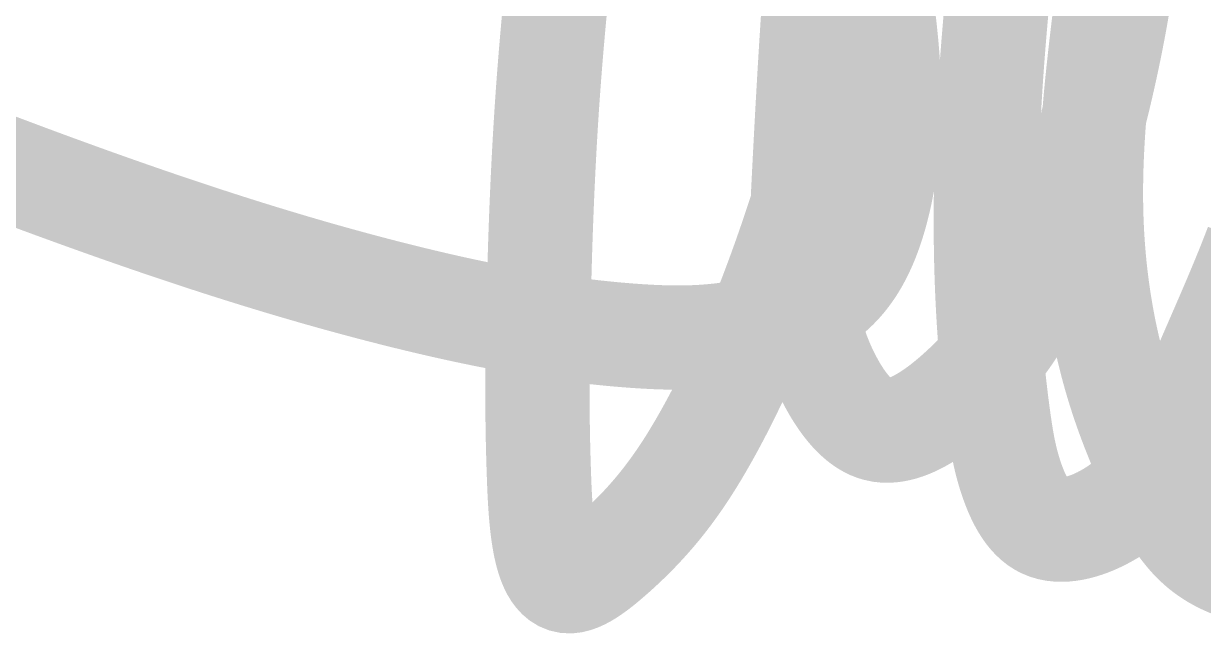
# Model space of a CAD drawing. Header units: millimetres. Extents: x -295047 to 263296, y -724756 to -308748.
# Drawn here: x -2144.2 to -2031.1, y -350874.2 to -350815.7 of the extents above; entities that cross this region are included whole.
import ezdxf
from ezdxf.enums import TextEntityAlignment as Align

# ---------------------------------------------------------------- set-up
doc = ezdxf.new("R2010")
doc.units = ezdxf.units.MM
doc.header["$MEASUREMENT"] = 0
for name, color, linetype, lineweight in [('ISO', 153, 'Continuous', 13), ('LC ISO', 153, 'Continuous', 13), ('LC Net thay', 7, 'Continuous', 25), ('LC Text1', 3, 'Continuous', 20)]:
    doc.layers.add(name, color=color, linetype=linetype, lineweight=lineweight)
doc.styles.add('Khungten', font='VHAVAN.TTF', dxfattribs={"width": 0.9, "height": 5000})
doc.styles.add('Title', font='VHBLACK.TTF', dxfattribs={"width": 0.8})

# ---------------------------------------------------------------- blocks, each defined once
blk = doc.blocks.new('Mr. Giang')
at = {"layer": 'LC ISO', "const_width": 50}
for points in [[(2726.585859959851, 270.5854466425318), (2728.297562119021, 269.9302691599582), (2730.009608841819, 269.2760360469107), (2731.722002823204, 268.6227582266831), (2733.434746758133, 267.9704466225818), (2735.147843341559, 267.3191121579009), (2736.861295268436, 266.6687657559335), (2738.575105233728, 266.0194183400009), (2740.289275932382, 265.3710808333829), (2742.003810059359, 264.7237641593715), (2743.718710309609, 264.0774792412755), (2745.433979378095, 263.4322370024019), (2747.149619959765, 262.7880483660441), (2748.865634749575, 262.144924255481), (2750.58202644249, 261.5028755940484), (2752.298797733456, 260.8619133050114), (2754.015951317431, 260.2220483116772), (2755.733489889369, 259.5832915373539), (2757.451416144228, 258.9456539053343), (2759.169732776963, 258.3091463389115), (2760.888442482536, 257.673779761407), (2762.607547955889, 257.0395650960868), (2764.32705189199, 256.4065132662715), (2766.046956985787, 255.7746351952549), (2767.767265932239, 255.1439418063299), (2769.487981426302, 254.514444022804), (2771.209106162927, 253.8861527679711), (2772.930642837073, 253.2590789651239), (2774.652594143698, 252.6332335375698), (2776.37496277775, 252.0086274086027), (2778.097751434193, 251.3852715015296), (2779.820962807979, 250.7631767396439), (2781.544599594063, 250.1423540462386), (2783.268664487403, 249.5228143446212), (2784.993160182951, 248.9045685580857), (2786.718089375662, 248.2876276099248), (2788.443454760498, 247.6720024234455), (2790.169259032408, 247.0577039219567), (2791.145122311147, 246.7110068986969), (2793.622196821004, 245.8331342267454), (2795.349340935488, 245.222895157441), (2797.07694363993, 244.6140440760449), (2798.805011294302, 244.0065991387794), (2800.53355025857, 243.4005785018667), (2802.262566892709, 242.7960003215728), (2803.992067556687, 242.1928827541051), (2805.722058610476, 241.5912439557005), (2807.452546414045, 240.9911020826099), (2809.183537327362, 240.3924752910421), (2810.915037710401, 239.7953817372472), (2812.647053923124, 239.1998395774339), (2814.379592325511, 238.6058669678675), (2816.112659277528, 238.0134820647703), (2817.846261139146, 237.4227030243644), (2819.580404270337, 236.833548002901), (2821.315095031062, 236.246035156589), (2823.0503397813, 235.6601826416784), (2824.786144881022, 235.076008614406), (2826.522516690194, 234.4935312309946), (2828.25946156878, 233.9127686476671), (2829.996985876764, 233.3337390206874), (2831.735095974107, 232.7564605062651), (2833.473798220781, 232.1809512606361), (2835.213098976758, 231.6072294400516), (2836.953004602006, 231.0353132007193), (2838.693521456496, 230.4652206988766), (2840.434655900197, 229.8969700907743), (2842.176414293079, 229.3305795326203), (2843.918802995112, 228.7660671806806), (2845.661828366266, 228.2034511911482), (2847.405496766514, 227.6427497202888), (2849.149814555827, 227.0839809243243), (2850.89478809417, 226.5271629594926), (2852.640423741514, 225.972313982015), (2854.386727857832, 225.4194521481433), (2856.133706803093, 224.8685956140846), (2857.881366937267, 224.3197625360908), (2859.629714620322, 223.7729710703839), (2861.37875621223, 223.2282393732156), (2863.128498072962, 222.6855856007929), (2864.878946562488, 222.1450279093821), (2866.630108040775, 221.6065844551767), (2868.381988867795, 221.070273394442), (2870.134595403523, 220.5361128834001), (2871.887934007919, 220.004121078274), (2873.642011040964, 219.474316135314), (2875.396832862619, 218.9467162107434), (2877.15240583286, 218.421339460798), (2878.908736311656, 217.8982040417152), (2880.665830658972, 217.3773281097177), (2882.423695234785, 216.8587298210412), (2884.182336399062, 216.3424273319228), (2885.941760511775, 215.8284387985995), (2887.70197393289, 215.316782377294), (2889.462983022382, 214.8074762242564), (2891.224794140217, 214.3005384956955), (2892.987413646368, 213.7959873478622), (2894.750847900802, 213.293840936979), (2896.515103263492, 212.7941174192819), (2898.28018609441, 212.296834951023), (2900.046102753519, 211.8020116884099), (2901.812859600797, 211.309665787679), (2903.580462996208, 210.8198154050678), (2905.348919299727, 210.3324786968265), (2907.118234871319, 209.847673819164), (2908.888416070961, 209.3654189283159), (2910.659469258614, 208.8857321805349), (2912.431400794257, 208.4086317320274), (2914.204217037854, 207.9341357390454), (2915.977924349376, 207.4622623578115), (2917.752529088799, 206.9930297445757), (2919.528037616085, 206.5264560555468), (2921.304456291205, 206.0625594469764), (2923.081791474138, 205.6013580750854), (2924.860049524845, 205.1428700961264), (2926.639236803299, 204.6871136663064), (2928.419359669471, 204.2341069418769), (2930.20042448333, 203.7838680790602), (2931.306760779757, 203.5057164750386), (2933.765398115911, 202.8917898453047), (2935.549296845576, 202.4500597512729), (2937.334123353994, 202.0112968497681), (2939.11986735249, 201.5755725548936), (2940.906518552394, 201.1429582807941), (2942.694066665035, 200.713525441572), (2944.482501401747, 200.2873454513869), (2946.271812473847, 199.8644897243274), (2948.061989592668, 199.4450296745389), (2949.853022469548, 199.0290367161516), (2951.644900815802, 198.6165822632686), (2953.437614342768, 198.2077377300498), (2955.231152761768, 197.8025745305975), (2957.025505784136, 197.4011640790423), (2958.820663121198, 197.0035777895156), (2960.616614484289, 196.6098870761481), (2962.413349584726, 196.2201633530426), (2964.210858133843, 195.8344780343451), (2966.009129842973, 195.4529025341856), (2967.808154423445, 195.0755082666808), (2969.607921586578, 194.7023666459481), (2971.408421043709, 194.3335490861327), (2973.209642506163, 193.9691270013516), (2975.011575685268, 193.6091718057209), (2976.814210292358, 193.2537549133862), (2978.617536038757, 192.9029477384502), (2980.421542635794, 192.5568216950727), (2982.226219794802, 192.2154481973406), (2984.031557227102, 191.8788986594009), (2985.83754464403, 191.5472444953838), (2987.644171756911, 191.2205571194206), (2989.451428277073, 190.8989079456138), (2991.259303915844, 190.5823683880944), (2993.067788384558, 190.2710098610074), (2994.876871394543, 189.9649037784697), (2996.686542657123, 189.664121554598), (2998.496791883626, 189.3687346035241), (3000.307608785384, 189.0788143393783), (3002.118983073726, 188.7944321762921), (3003.930904459977, 188.5156595283674), (3005.743362655475, 188.2425678097639), (3007.556347371537, 187.9752284345849), (3009.369848319498, 187.713712816946), (3011.183855210686, 187.4580923710075), (3012.998357756427, 187.2084385108724), (3014.813345668056, 186.9648226506703), (3016.628808656893, 186.7273162045191), (3018.444736434271, 186.4959905865641), (3020.26111871152, 186.2709172109218), (3022.07794519997, 186.0521674917084), (3023.895205610944, 185.83981284307), (3025.712889655774, 185.6339246791237), (3027.53098704579, 185.434574413985), (3029.349487492319, 185.2418334618003), (3031.168380706687, 185.0557732366721), (3032.98765640023, 184.8764651527444), (3034.807304284266, 184.7039806241358), (3036.627314070133, 184.5383910649762), (3038.44767546916, 184.3797678893968), (3040.268378192668, 184.2281825115002), (3042.089411951991, 184.0837063454464), (3044.588596914215, 183.8971688425247), (3045.732433301621, 183.8163929356329), (3047.554429290421, 183.6940939254102), (3049.376789270782, 183.5802010970943), (3051.199548479585, 183.4754071081043), (3053.022742153717, 183.3804046159023), (3054.846405530058, 183.2958862778769), (3056.67057384549, 183.2225447514916), (3058.495282336899, 183.1610726941789), (3060.320566241163, 183.1121627633428), (3062.14646079517, 183.0765076164453), (3063.973001235798, 183.0547999109058), (3065.800222799931, 183.0477323041568), (3067.628160724448, 183.0559974536324), (3069.456850246239, 183.0802880167497), (3071.286326602181, 183.1212966509721), (3073.116625029161, 183.1797160137029), (3074.947780764054, 183.256238762376), (3076.779829043751, 183.3515575544385), (3078.612805105127, 183.4663650473096), (3080.446744185074, 183.6013538984361), (3082.281681520461, 183.7572167652232), (3084.117652348184, 183.934646305132), (3085.954691905118, 184.134335175582), (3087.792835428149, 184.3569760340058), (3089.632118154157, 184.6032615378224), (3091.472575320027, 184.8738843444933), (3093.314242162641, 185.1695371114234), (3095.157153918878, 185.4909124960454), (3097.031018958248, 185.8445167700416), (3098.846585024654, 186.2135712399626), (3100.691513255052, 186.6160508314642), (3102.53447700075, 187.0466424143559), (3104.373822744522, 187.5058464725691), (3106.207896969133, 187.9941634900216), (3108.035046157349, 188.5120939506604), (3109.853616791946, 189.0601383384017), (3111.661955355687, 189.6387971371934), (3113.458408331339, 190.2485708309374), (3115.241322201673, 190.889959903581), (3117.009043449459, 191.5634648390406), (3118.759918557462, 192.269586121249), (3120.492294008452, 193.0088242341527), (3122.204516285195, 193.7816796616543), (3123.894931870462, 194.5886528876859), (3125.561887247023, 195.4302443961937), (3127.203728897643, 196.3069546710956), (3128.818803305096, 197.2192841963227), (3130.40545695214, 198.1677334558083), (3131.962036321554, 199.152802933469), (3133.486887896099, 200.1749931132368), (3134.978358158544, 201.2348044790444), (3136.434793591666, 202.3327375148373), (3137.854540678222, 203.469292704504), (3139.235945900989, 204.6449705320058), (3140.577355742731, 205.8602714812752), (3141.877116686219, 207.1156960362138), (3143.633900944444, 208.9528754643453), (3144.345171737897, 209.7488406103533), (3145.511800069261, 211.126211097155), (3146.634497895559, 212.542142181546), (3147.714333812212, 213.9948944712563), (3148.752376414664, 215.4827285740438), (3149.749694298338, 217.0039050976534), (3150.707356058672, 218.5566846498281), (3151.626430291097, 220.1393278383118), (3152.507985591041, 221.7500952708494), (3153.353090553936, 223.3872475551847), (3154.162813775221, 225.0490452990605), (3154.938223850321, 226.733749110237), (3155.680389374665, 228.4396195964431), (3156.390378943694, 230.1649173654219), (3157.069261152834, 231.9079030249331), (3157.718104597517, 233.6668371827201), (3158.337977873176, 235.4399804465124), (3158.929949575247, 237.2255934240681), (3159.495088299152, 239.0219367231321), (3160.034462640328, 240.8272709514337), (3160.549141194208, 242.6398567167457), (3161.040192556226, 244.4579546267971), (3161.705218974949, 247.0710801134414), (3161.955664827193, 248.1037803495312), (3162.381776972686, 249.9290079311234), (3162.787331556108, 251.7554336644243), (3163.17262790121, 253.5830061628532), (3163.537965331753, 255.4116740398137), (3163.883643171512, 257.2413859087661), (3164.209960744232, 259.0720903830869), (3164.517217373679, 260.9037360762379), (3164.805712383622, 262.7362716016212), (3165.075745097812, 264.5696455726717), (3165.327614840008, 266.4038066027923), (3165.561620933983, 268.2387033054296), (3165.77806270349, 270.0742842939885), (3165.977239472288, 271.9104981818871), (3166.159450564141, 273.7472935825727), (3166.324995302811, 275.5846191094488), (3166.474173012056, 277.4224233759337), (3166.607283015641, 279.2606549954603), (3166.724624637329, 281.0992625814613), (3166.826497200871, 282.9381947473263), (3166.913200030037, 284.7774001065171), (3166.98503244858, 286.6168272724233), (3167.04229378027, 288.4564248584913), (3167.085283348861, 290.2961414781255), (3167.114300478119, 292.1359257447587), (3167.129644491804, 293.9757262718233), (3167.131614713669, 295.8154916727098), (3167.120510467489, 297.6551705608784), (3167.096631077016, 299.4947115497191), (3167.060275866009, 301.3340632526799), (3167.011744158235, 303.1731742831635), (3166.95133527745, 305.0119932546037), (3166.87934854742, 306.8504687804178), (3166.796083291901, 308.6885494740397), (3166.701838834659, 310.526183948872), (3166.59691449945, 312.3633208183484), (3166.481609610036, 314.1999086959017), (3166.356223490181, 316.0358961949352), (3166.221055463645, 317.8712319288821), (3166.076404854186, 319.7058645111607), (3165.922570985569, 321.5397425552034), (3165.759853181554, 323.3728146744141), (3165.5885507659, 325.2050294822407), (3165.408963062367, 327.0363355920722), (3165.221389394722, 328.8666816173697), (3165.026129086718, 330.6960161715239), (3164.823481462119, 332.5242878679668), (3164.613745844692, 334.3514453201308), (3164.397221558189, 336.1774371414204), (3164.174207926374, 338.0022119452682), (3163.94500427301, 339.8257183451072), (3163.709909921859, 341.6479049543551), (3163.469224196678, 343.4687203864164), (3163.223246421227, 345.2881132547238), (3162.972275919273, 347.1060321727093), (3162.71661201457, 348.922425753778), (3162.456554030886, 350.7372426113763), (3162.192401291978, 352.5504313589082), (3162.02001382327, 353.71889272486), (3161.652790705127, 356.1717593988351), (3161.377222660307, 357.9799272679688), (3161.097518390678, 359.7864910255702)], [(3008.769385313956, 360.1445211583357), (3008.580349038749, 358.3068192498665), (3008.392447584008, 356.4670582444342), (3008.205719657658, 354.625258644878), (3008.020203967614, 352.7814409540246), (3007.8359392218, 350.9356256747279), (3007.652964128127, 349.0878333097855), (3007.471317394517, 347.2380843620519), (3007.291037728889, 345.3863993343526), (3007.112163839162, 343.5327987295278), (3006.934734433253, 341.6773030504037), (3006.758788219077, 339.8199327998061), (3006.584363904562, 337.9607084805745), (3006.411500197617, 336.0996505955498), (3006.240235806163, 334.2367796475433), (3006.070609438119, 332.3721161393952), (3005.90265980141, 330.5056805739595), (3005.736425603942, 328.6374934540343), (3005.571945553641, 326.7675752824735), (3005.409258358427, 324.8959465621025), (3005.248402726212, 323.0226277957482), (3005.089417364919, 321.1476394862497), (3004.932340982468, 319.2710021364479), (3004.777212286773, 317.3927362491542), (3004.624069985754, 315.5128623272228), (3004.472952787332, 313.6314008734652), (3004.32389939942, 311.748372390722), (3004.176948529942, 309.8637973818332), (3004.032138886814, 307.9776963496242), (3003.889509177953, 306.0900897969214), (3003.749098111283, 304.2009982265642), (3003.610944394714, 302.3104421413942), (3003.538233851794, 301.3020424793303), (3003.34153340969, 298.5250802756007), (3003.210269680563, 296.6304859270014), (3003.081275427701, 294.7347990341859), (3002.954531511497, 292.8381576387515), (3002.830018792345, 290.9406997822801), (3002.70771813063, 289.0425635063694), (3002.587610386749, 287.1438868526158), (3002.469676421085, 285.244807862588), (3002.353897094026, 283.3454645778688), (3002.240253265973, 281.445995040069), (3002.128725797305, 279.5465372907573), (3002.019295548424, 277.6472293715449), (3001.911943379702, 275.7482093239861), (3001.806650151551, 273.8496151897057), (3001.703396724345, 271.9515850102584), (3001.602163958479, 270.054256827256), (3001.502932714343, 268.1577686822653), (3001.40568385233, 266.2622586168987), (3001.310398232822, 264.3678646727253), (3001.21705671622, 262.47472489134), (3001.125640162906, 260.5829773143269), (3001.036129433272, 258.6927599832832), (3000.948505387712, 256.8042109397903), (3000.862748886611, 254.9174682254316), (3000.778840790359, 253.0326698817899), (3000.69676195935, 251.1499539504767), (3000.616493253974, 249.2694584730738), (3000.538015534619, 247.39132149115), (3000.46130966167, 245.515681046303), (3000.386356495529, 243.6426751801284), (3000.313136896572, 241.7724419341959), (3000.241631725205, 239.9051193501153), (3000.171821841805, 238.040845469471), (3000.103688106768, 236.1797583338297), (3000.037211380481, 234.3219959848038), (2999.972372523338, 232.4676964639756), (2999.909152395727, 230.6169978129129), (2999.847531858039, 228.7700380732423), (2999.787491770659, 226.926955286503), (2999.729012993985, 225.0878874943354), (2999.672076388401, 223.2529727382782), (2999.616662814302, 221.4223490599579), (2999.562753132075, 219.5961545009423), (2999.510328202107, 217.7745271028148), (2999.459368884796, 215.9576049071858), (2999.409856040528, 214.1455259556238), (2999.361770529688, 212.3384282897122), (2999.315093212678, 210.5364499510613), (2999.269804949878, 208.7397289812549), (2999.225886601681, 206.9484034218603), (2999.183319028474, 205.162611314475), (2999.142083090654, 203.3824907006958), (2999.102159648609, 201.6081796221051), (2999.063529562722, 199.8398161202868), (2999.026173693393, 198.0775382368362), (2998.990072901006, 196.3214840133371), (2998.955208045954, 194.5717914913711), (2998.921559988624, 192.8285987125365), (2998.88910958941, 191.0920437184149), (2998.857837708699, 189.3622645506039), (2998.827725206885, 187.6393992506858), (2998.798752944348, 185.9235858602296), (2998.77090178149, 184.2149624208605), (2998.744152578697, 182.5136669741316), (2998.718486196359, 180.8198375616553), (2998.693883494863, 179.1336122249998), (2998.6703253346, 177.4551290057768), (2998.647792575969, 175.7845259455531), (2998.625698913174, 174.0771856433465), (2998.605752194013, 172.4672030548194), (2998.586367826213, 170.8187984106281), (2998.568259850201, 169.1748499254813), (2998.551575140767, 167.533480364847), (2998.536460572693, 165.892812494239), (2998.523063020775, 164.2509690791389), (2998.5115293598, 162.6060728850449), (2998.502006464559, 160.9562466774688), (2998.49464120984, 159.2996132218792), (2998.489580470432, 157.634295283803), (2998.486971121124, 155.958415628709), (2998.486960036706, 154.2700970220939), (2998.48969409197, 152.5674622294703), (2998.495320161701, 150.8486340163214), (2998.503985120688, 149.1117351481304), (2998.515835843729, 147.3548883904227), (2998.531019205603, 145.5762165086832), (2998.549682081105, 143.7738422683935), (2998.57197134502, 141.9458884350525), (2998.598033872144, 140.0904777741559), (2998.628016537262, 138.2057330512176), (2998.662066215161, 136.2897770317056), (2998.70032978063, 134.3407324811323), (2998.74295410847, 132.356722164994), (2998.790086073457, 130.3358688487752), (2998.841872550386, 128.2762952979728), (2998.898460414048, 126.1761242780989), (2998.959996539224, 124.0334785546227), (2999.026627800713, 121.8464808930557), (2999.098501073304, 119.6132540588949), (2999.175370165874, 117.3432515377558), (2999.258960944843, 115.0024506292877), (2999.350216655246, 112.6320916374067), (2999.452040984725, 110.2298850293512), (2999.566944554955, 107.8048719922505), (2999.697437987638, 105.3660937132738), (2999.846031904453, 102.9225913795641), (3000.015236927085, 100.4834061782496), (3000.207563677229, 98.05757929650017), (3000.425522776559, 95.6541519214451), (3000.671624846775, 93.28216524025441), (3000.948380509552, 90.9506604400417), (3001.258300386586, 88.66867870797805), (3001.603895099563, 86.44526123121983), (3001.987675270163, 84.28944919688072), (3002.41215152008, 82.2102837921318), (3002.879834470999, 80.2168062041292), (3003.393234744603, 78.3180576199866), (3003.954862962582, 76.52307922687535), (3004.567229746623, 74.84091221195214), (3005.232845718411, 73.28059776232931), (3005.954221499636, 71.85117706519321), (3006.733867711981, 70.56169130765693), (3007.574294977137, 69.42118167689136), (3008.478013916788, 68.43868936003915), (3009.447535152619, 67.62325554422773), (3010.48536930632, 66.98392141662822), (3011.594026999575, 66.52972816438299), (3012.776018854074, 66.26971697463412), (3014.124088931643, 66.21676355107806), (3015.368528659383, 66.3649057121479), (3016.773542986369, 66.71393641223037), (3018.240100071042, 67.24300385333476), (3019.759400880655, 67.93508929926696), (3021.32264638245, 68.77317401384937), (3022.921037543681, 69.74023926088827), (3024.545775331598, 70.81926630423422), (3026.188060713451, 71.99323640767926), (3027.839094656483, 73.24513083504525), (3029.490078127945, 74.55793085015404), (3031.13221209509, 75.91461771681148), (3032.756697525171, 77.29817269886775), (3033.861142015156, 78.25822768494325), (3035.921103012688, 80.08431013882208), (3037.455862643428, 81.47545365655483), (3038.959786678754, 82.86537966646571), (3040.433599783209, 84.2543734868785), (3041.878026621349, 85.64272043615867), (3043.293791857725, 87.03070583265861), (3044.681620156881, 88.4186149947015), (3046.042236183368, 89.80673324065413), (3047.376364601741, 91.19534588886768), (3048.684730076546, 92.58473825766569), (3049.968057272335, 93.97519566542886), (3051.227070853663, 95.36700343049404), (3052.46249548507, 96.76044687120054), (3053.675055831114, 98.15581130589817), (3054.86547655634, 99.55338205294072), (3056.034482325302, 100.9534444306644), (3057.182797802549, 102.356283757436), (3058.31114765263, 103.7621853515935), (3059.420256540097, 105.1714345314882), (3060.5108491295, 106.584316615458), (3061.583650085387, 108.0011169218695), (3062.639384072312, 109.4221207690595), (3063.678775754818, 110.8476134753666), (3064.70254979746, 112.2778803591418), (3065.711430864791, 113.7132067387519), (3066.706143621359, 115.1538779325338), (3067.687412731711, 116.6001792588261), (3068.655962860401, 118.0523960359943), (3069.612518671976, 119.5108135823766), (3070.557804830988, 120.9757172163248), (3071.492546001988, 122.4473922561757), (3072.417466849523, 123.9261240202821), (3073.333292038149, 125.41219782701), (3074.240746232407, 126.9058989946829), (3075.140554096859, 128.4075128416664), (3076.033440296041, 129.9173246862846), (3076.920129494514, 131.4356198469177), (3077.571569137152, 132.5627946700774), (3078.677576174704, 134.4986545517), (3079.548882323229, 136.0434122415332), (3080.41527157836, 137.5968016571199), (3081.276752844443, 139.1586690498412), (3082.133335025821, 140.7288606710341), (3082.985027026837, 142.3072227720506), (3083.831837751833, 143.893601604243), (3084.673776105161, 145.4878434189765), (3085.510850991153, 147.0897944675899), (3086.343071314159, 148.6993010014493), (3087.170445978525, 150.3162092718908), (3087.992983888592, 151.9403655302969), (3088.810693948704, 153.5716160279896), (3089.623585063207, 155.2098070163347), (3090.431666136439, 156.8547847466859), (3091.234946072751, 158.5063954703933), (3092.033433776485, 160.1644854388238), (3092.827138151983, 161.8289009033149), (3093.616068103591, 163.4994881152184), (3094.400232535648, 165.1760933258866), (3095.179640352503, 166.858562786685), (3095.954300458498, 168.5467427489662), (3096.724221757977, 170.2404794640673), (3097.489413155283, 171.9396191833548), (3098.249883554764, 173.6440081581798), (3099.005641860761, 175.3534926398951), (3099.756696977613, 177.0679188798528), (3100.503057809673, 178.7871331294032), (3101.244733261278, 180.5109816399145), (3101.981732236774, 182.2393106627083), (3102.714063640503, 183.9719664491668), (3103.441736376816, 185.7087952506399), (3104.164759350052, 187.4496433184661), (3104.88314146455, 189.1943569039979), (3105.596891624661, 190.9427822586154), (3106.306018734726, 192.6947656336412), (3107.010531699091, 194.4501532804417), (3107.710439422097, 196.2087914503695), (3108.405750808087, 197.9705263947762), (3109.096474761411, 199.735204365013), (3109.782620186403, 201.502671612433), (3110.46419598742, 203.272774388401), (3111.141211068792, 205.0453589442563), (3111.81367433487, 206.8202715313488), (3112.48159469, 208.5973584010462), (3113.144981038522, 210.3764658046995), (3113.803842284783, 212.1574399936464), (3114.458187333121, 213.9401272192541), (3115.108025087889, 215.7243737328725), (3115.753364453423, 217.51002578587), (3116.394214334069, 219.2969296295684), (3117.030583634171, 221.0849315153343), (3117.66248125807, 222.87387769452), (3118.28991611012, 224.6636144184909), (3118.912897094651, 226.4539879385854), (3119.53143311602, 228.2448445061687), (3120.14553307856, 230.0360303725795), (3120.755205886623, 231.8273917891829), (3121.360460444552, 233.6187750073312), (3121.961305656683, 235.4100262783623), (3122.557750427363, 237.2009918536428), (3123.149803660944, 238.9915179845379), (3123.73747426176, 240.781450922371), (3124.320771134164, 242.5706369185225), (3124.89970318249, 244.3589222243309), (3125.474279311089, 246.1461530911471), (3126.0445084243, 247.9321757703234), (3126.610399426469, 249.7168365132263), (3127.171961221944, 251.4999815712068), (3127.729202715062, 253.2814571956034), (3128.282132810169, 255.0611096377819), (3128.830760411613, 256.8387851490941), (3129.375094423731, 258.6143299808776), (3129.915143750871, 260.3875903845134), (3130.450917297378, 262.1584126113381), (3130.982423967595, 263.9266429127041), (3131.509672665864, 265.6921275399634), (3132.032672296531, 267.454712744482), (3132.551431763937, 269.2142447775976), (3133.065959972429, 270.9705698906619), (3133.576265826348, 272.7235343350416), (3134.08235823004, 274.4729843620881), (3134.584246087849, 276.2187662231389), (3135.081938304118, 277.9607261695751), (3135.57544378319, 279.6987104527192), (3136.06477142941, 281.4325653239378), (3136.549930147127, 283.1621370345967), (3137.030928840671, 284.8872718360203), (3137.507776414403, 286.6078159795871), (3137.980481772652, 288.3236157166368), (3138.449053819772, 290.0345172985343), (3138.913501460102, 291.7403669766178), (3139.373833597985, 293.4410110022386), (3139.83005913777, 295.1362956267776), (3140.282186983797, 296.8260671015579), (3140.730226040409, 298.5101716779459), (3141.174185211954, 300.1884556072932), (3141.614073402772, 301.860765140952), (3142.049899517207, 303.5269465302738), (3142.481672459604, 305.186846026611), (3142.909401134309, 306.8403098813297), (3143.333094445662, 308.4871843457523), (3143.752761298013, 310.1273156712743), (3144.168410595697, 311.7605501092193), (3144.559081890156, 313.3036842900455), (3144.98769892463, 315.0057926544495), (3145.391392580133, 316.6179239988439), (3145.791176138623, 318.2233839772089), (3146.187093528365, 319.8224286134666), (3146.579188677632, 321.4153139315815), (3146.967505514693, 323.0022959554901), (3147.352087967816, 324.5836307091425), (3147.732979965272, 326.1595742164894), (3148.11022543533, 327.7303825014516), (3148.483868306264, 329.2963115879945), (3148.85395250634, 330.8576175000535), (3149.220521963823, 332.4145562615658), (3149.583620606993, 333.9673838964947), (3149.94329236411, 335.5163564287778), (3150.299581163452, 337.0617298823641), (3150.652530933285, 338.6037602811754), (3151.002185601877, 340.1427036491772), (3151.348589097501, 341.6788160103194), (3151.691785348421, 343.2123533885241), (3152.031818282911, 344.7435718077557), (3152.368731829245, 346.2727272919496), (3152.702569915687, 347.8000758650569), (3153.033376470504, 349.3258735510145), (3153.36119542197, 350.8503763737563), (3153.686070698359, 352.3738403572627), (3154.008046227933, 353.8965215254411), (3154.327165938964, 355.4186759022561), (3154.643473759723, 356.9405595116431), (3154.957013618476, 358.462428377539), (3155.2678294435, 359.9845385239223)], [(3132.252476532515, 360.3166437153979), (3132.116666688414, 358.4398442414825), (3131.981913391151, 356.5618550926163), (3131.848206646747, 354.6827317781151), (3131.715536461229, 352.8025298073082), (3131.583892840611, 350.9213046894836), (3131.453265790909, 349.0391119339723), (3131.323645318148, 347.156007050089), (3131.195021428342, 345.2720455471367), (3131.067384127514, 343.387282934445), (3130.94072342168, 341.5017747213013), (3130.815029316854, 339.6155764170371), (3130.690291819064, 337.7287435309669), (3130.566500934332, 335.8413315724071), (3130.443646668666, 333.9533960506599), (3130.321719028086, 332.0649924750417), (3130.200708018618, 330.1761763548529), (3130.080603646274, 328.2870031994399), (3129.961395917077, 326.3975285180884), (3129.843074837047, 324.5078078201299), (3129.725630412204, 322.6178966148651), (3129.609052648557, 320.7278504116117), (3129.493331552138, 318.8377247196839), (3129.378457128958, 316.9475750483988), (3129.264419385039, 315.0574569070578), (3129.151208326394, 313.1674258049775), (3129.038813959052, 311.2775372514872), (3128.927226289022, 309.3878467558756), (3128.816435322334, 307.4984098274859), (3128.706431064994, 305.6092819756071), (3128.597203523032, 303.7205187095535), (3128.48874270246, 301.8321755386572), (3128.381038609302, 299.9443079722186), (3128.274081249574, 298.0569715195542), (3128.167860629292, 296.1702216899663), (3128.062366754481, 294.2841139927843), (3127.957589631158, 292.3987039373249), (3127.853519265334, 290.5140470328756), (3127.750145663045, 288.6301987887799), (3127.647458830296, 286.7472147143411), (3127.54544877311, 284.8651503188599), (3127.444105497501, 282.9840611116533), (3127.3434190095, 281.1040026020501), (3127.243379315114, 279.2250302993536), (3127.143976420369, 277.3471997128788), (3127.045200331283, 275.4705663519424), (3126.947041053872, 273.5951857258458), (3126.849488594157, 271.7211133439191), (3126.752532958157, 269.8484047154498), (3126.656164151889, 267.9771153497833), (3126.560372181374, 266.1073007562208), (3126.465147052629, 264.2390164440786), (3126.370478771678, 262.3723179226575), (3126.276357344531, 260.5072607012749), (3126.182772777215, 258.6439002892458), (3126.089715075746, 256.7822921958865), (3125.997174246144, 254.9224919305277), (3125.919289817997, 253.350733899392), (3125.813810903135, 251.2085197056787), (3125.723903429433, 249.3543812558174), (3125.636218983203, 247.5021279258863), (3125.55155817996, 245.6517480297951), (3125.470721635232, 243.8032298815111), (3125.394509964534, 241.9565617949876), (3125.323723783403, 240.1117320841756), (3125.259163707349, 238.2687290630147), (3125.201630351898, 236.4275410454725), (3125.151924332576, 234.5881563454862), (3125.110846264904, 232.7505632770236), (3125.079196764402, 230.9147501540083), (3125.057776446593, 229.0807052904078), (3125.047385927005, 227.2484170001747), (3125.048825821151, 225.417873597248), (3125.062896744565, 223.5890633955936), (3125.090399312759, 221.7619747091508), (3125.132134141266, 219.9365958518862), (3125.1889018456, 218.1129151377242), (3125.261503041284, 216.2909208806321), (3125.350738343845, 214.4706013945624), (3125.457408368809, 212.6519449934671), (3125.582313731687, 210.8349399912863), (3125.726255048013, 209.0195747019854), (3125.890032933298, 207.2058374394895), (3126.074448003078, 205.3937165177795), (3126.280300872869, 203.5832002507937), (3126.508392158191, 201.7742769524712), (3126.75952247457, 199.9669349367788), (3127.034492437529, 198.1611625176689), (3127.334102662591, 196.35694800908), (3127.659153765275, 194.5542797249654), (3128.010446361105, 192.7531459792773), (3128.388781065607, 190.9535350859831), (3128.794958494299, 189.1554353590066), (3129.229779262707, 187.3588351123003), (3129.694043986352, 185.5637226598465), (3130.188553280753, 183.7700863155546), (3130.714107761443, 181.9779143934052), (3131.271508043935, 180.1871952073379), (3131.861554743756, 178.3979170713046), (3132.485048476427, 176.6100682992584), (3133.142789857474, 174.8236372051521), (3133.835579502413, 173.038612102924), (3134.564218026771, 171.2549813065268), (3135.32950604607, 169.4727331299277), (3136.132244175833, 167.6918558870651), (3136.973233031584, 165.9123378918915), (3137.85327322884, 164.1341674583604), (3138.616791214766, 162.6538695105306), (3139.733342879636, 160.5840326279399), (3140.733356593007, 158.8217762484745), (3141.772619494342, 157.0789033121842), (3142.85054562993, 155.3637468983374), (3143.96654904606, 153.6846400862032), (3145.120043789027, 152.0499159550934), (3146.31044390513, 150.4679075842756), (3147.537163440653, 148.9469480530341), (3148.799616441892, 147.495370440651), (3150.097216955144, 146.1215078264092), (3151.429379026692, 144.8336932895779), (3152.795516702835, 143.6402599094543), (3154.195044029868, 142.5495407653205), (3155.627375054079, 141.5698689364605), (3157.091923821763, 140.7095775021425), (3158.58810437921, 139.9769995416642), (3160.115330772715, 139.3804681343082), (3160.976446269652, 139.1110692590831), (3163.259562057634, 138.6216520508789), (3164.872506631831, 138.4554764384016), (3166.509215507312, 138.4235374605408), (3168.167083041625, 138.5197938743001), (3169.843503592325, 138.7382044367411), (3171.535871516961, 139.072727904882), (3173.241581173087, 139.5173230357699), (3174.958026918259, 140.0659485864512), (3176.682603110019, 140.7125633139594), (3178.41270410593, 141.4511259753263), (3180.145724263531, 142.2755953275858), (3181.879057940386, 143.1799301277835), (3183.610099494045, 144.1580891329664), (3185.336243282054, 145.2040311001541), (3187.054883661966, 146.311714786378), (3188.763414991338, 147.4750989487002), (3190.459231627715, 148.6881423441388), (3192.139727928658, 149.9448037297546), (3193.80229825171, 151.2390418625521), (3195.444336954431, 152.564815499592), (3197.063238394365, 153.916083397908), (3198.656396929068, 155.2868043145465), (3199.801300660452, 156.2959318283937), (3201.756103124495, 158.0644643164415), (3203.261298455462, 159.4668283830824), (3204.737243180439, 160.8779331410843), (3206.184377553877, 162.2976630373414), (3207.603141830254, 163.7259025188187), (3208.993976264022, 165.1625360324098), (3210.357321109646, 166.6074480250522), (3211.693616621594, 168.0605229436965), (3213.00330305432, 169.521645235237), (3214.286820662294, 170.9906993466244), (3215.544609699978, 172.4675697247663), (3216.777110421833, 173.9521408166001), (3217.984763082326, 175.4442970690619), (3219.168007935911, 176.9439229290614), (3220.327285237061, 178.4509028435481), (3221.463035240236, 179.9651212594303), (3222.575698199893, 181.486462623646), (3223.665714370503, 183.0148113831012), (3224.733524006524, 184.5500519847637), (3225.77956736242, 186.0920688755257), (3226.804284692656, 187.6407465023241), (3227.808116251689, 189.1959693120817), (3228.791502293988, 190.7576217517502), (3229.754883074014, 192.3255882682223), (3230.698698846231, 193.8997533084493), (3231.623389865101, 195.4800013193542), (3232.529396385086, 197.0662167478587), (3233.417158660654, 198.6582840408999), (3234.287116946256, 200.2560876453865), (3235.139711496368, 201.8595120082685), (3235.975382565443, 203.4684415764553), (3236.794570407953, 205.0827607968969), (3237.597715278357, 206.7023541164868), (3238.385257431112, 208.3271059821778), (3239.15763712069, 209.9569008408906), (3239.915294601547, 211.5916231395489), (3240.65867012815, 213.2311573250886), (3241.388203954964, 214.8753878444325), (3242.104336336446, 216.5241991445027), (3242.807507527064, 218.1774756722364), (3243.498157781279, 219.835101874556), (3244.176727353549, 221.4969621983841), (3244.843656498343, 223.1629410906423), (3245.499385470125, 224.8329229982822), (3246.144354523351, 226.5067923682128), (3246.779003912495, 228.1844336473692), (3247.403773892011, 229.8657312826749), (3248.01910471636, 231.5505697210526), (3248.625436640014, 233.2388334094526), (3249.223209917428, 234.9304067947688), (3249.812864803066, 236.6251743239384), (3250.394841551401, 238.3230204439118), (3250.969580416879, 240.0238296015839), (3251.537521653976, 241.7274862439047), (3252.099105517152, 243.433874817797), (3252.654772260864, 245.1428797701694), (3253.20496213958, 246.8543855479872), (3253.750115407765, 248.5682765981432), (3254.290672319878, 250.2844373675752), (3254.661189648969, 251.4697960555928), (3255.359586732582, 253.7231554049267), (3255.888227912828, 255.4456541532783), (3256.412977336715, 257.1702658956708), (3256.933817941182, 258.8970073226387), (3257.450732663192, 260.6258951247719), (3257.963704439678, 262.3569459926067), (3258.472716207599, 264.0901766167188), (3258.9777509039, 265.8256036876569), (3259.478791465532, 267.5632438959984), (3259.975820829436, 269.3031139322781), (3260.46882193257, 271.0452304871011), (3260.957777711878, 272.7896102509872), (3261.442671104312, 274.5362699145138), (3261.923485046812, 276.2852261682296), (3262.400202476335, 278.0364957027263), (3262.872806329831, 279.790095208537), (3263.341279544241, 281.5460413762254), (3263.805605056516, 283.3043508963689), (3264.265765803607, 285.065040459501), (3264.72174472246, 286.8281267562139), (3265.173524750026, 288.5936264770559), (3265.621088823252, 290.361556312575), (3266.064419879089, 292.1319329533634), (3266.503500854479, 293.9047730899405), (3266.938314686383, 295.680093412912), (3267.368844311734, 297.4579106127985), (3267.795072667494, 299.238241380191), (3268.216982690605, 301.0211024056379), (3268.634557318013, 302.8065103796877), (3269.047779486676, 304.5944819929322), (3269.456632133529, 306.3850339359063), (3269.861098195534, 308.1781828991854), (3270.261160609632, 309.9739455733192), (3270.656802312772, 311.7723386488706), (3271.048006241905, 313.5733788164167), (3271.43475533398, 315.3770827665055), (3271.817032525943, 317.1834671897004), (3272.194820754741, 318.9925487765499), (3272.56810295733, 320.8043442176449), (3272.936862070654, 322.6188702035197), (3273.301081031659, 324.436143424738), (3273.660742777295, 326.2561805718765), (3274.015830244513, 328.0789983354835), (3274.366326370261, 329.9046134061219), (3274.712214091487, 331.7330424743547), (3275.053476345138, 333.5643022307449), (3275.390096068165, 335.3984093658552), (3275.722056197515, 337.2353805702336), (3276.049339670135, 339.0752325344584), (3276.371929422978, 340.9179819490772), (3276.689808392988, 342.7636455046532), (3277.002959517119, 344.6122398917633), (3277.400923138403, 347.0074264712979), (3277.615012322223, 348.318278462816), (3277.91390823879, 350.1756416966621), (3278.208076147105, 352.0357280415701), (3278.497538880064, 353.8983933602148), (3278.782319270544, 355.7634935152595), (3279.06244015144, 357.6308843693947), (3279.337924355635, 359.5004217852675)], [(3220.423464240207, 359.8427030140062), (3220.229025289384, 357.9532657417442), (3220.036725880062, 356.0646579490083), (3219.846593511274, 354.1768837334167), (3219.658655682048, 352.2899471925148), (3219.472939891416, 350.403852423921), (3219.289473638404, 348.5186035252101), (3219.108284422045, 346.634204593971), (3218.929399741371, 344.7506597278078), (3218.752847095401, 342.8679730242809), (3218.578653983176, 340.9861485810082), (3218.40684790372, 339.1051904955505), (3218.237456356064, 337.2251028655256), (3218.070506839235, 335.345889788494), (3217.906026852264, 333.4675553620597), (3217.744043894183, 331.5901036837966), (3217.584585464019, 329.7135388513094), (3217.427679060799, 327.8378649621874), (3217.273352183561, 325.9630861140041), (3217.121632331325, 324.0892064043505), (3216.972547003126, 322.2162299308291), (3216.826123697994, 320.3441607910297), (3216.682389914957, 318.4730030825123), (3216.541373153044, 316.6027609028953), (3216.403100911283, 314.7334383497393), (3216.267600688705, 312.8650395206626), (3216.134899984343, 310.9975685132389), (3216.00502629722, 309.1310294250443), (3215.878007126373, 307.2654263536816), (3215.753869970827, 305.4007633967553), (3215.63264232961, 303.5370446518107), (3215.514351701755, 301.6742742164806), (3215.399025586292, 299.8124561883254), (3215.286691482245, 297.9515946649344), (3215.177376888651, 296.0916937439113), (3215.071109304535, 294.2327575228455), (3214.967916228926, 292.3747900992971), (3214.867825160856, 290.5177955708843), (3214.770863599357, 288.6617780351817), (3214.677059043453, 286.8067415897938), (3214.586438992174, 284.9526903322805), (3214.499030944552, 283.0996283602454), (3214.414862399615, 281.2475597712781), (3214.333960856397, 279.3964886629817), (3214.256353813919, 277.546419132903), (3214.182068771222, 275.6973552786735), (3214.111133227323, 273.8493011978546), (3214.04357468126, 272.0022609880494), (3213.979420632059, 270.1562387468332), (3213.918698578753, 268.3112385718091), (3213.861436020365, 266.467264560553), (3213.807660455934, 264.6243208106671), (3213.757399384483, 262.7824114197271), (3213.71068030504, 260.9415404853225), (3213.667530716639, 259.1017121050422), (3213.627978118309, 257.2629303764896), (3213.592050009078, 255.4251993972256), (3213.559773887975, 253.5885232648538), (3213.531177254034, 251.752906076963), (3213.506287606278, 249.9183519311432), (3213.48513244374, 248.0848649249834), (3213.467739265448, 246.2524491560583), (3213.454135570437, 244.4211087219713), (3213.444348857729, 242.5908477203127), (3213.43840662636, 240.7616702486558), (3213.436336375355, 238.9335804046059), (3213.438165603744, 237.1065822857369), (3213.443921810555, 235.2806799896386), (3213.453632494824, 233.4558776138993), (3213.467325155579, 231.6321792561232), (3213.485027291843, 229.8095890138858), (3213.506766402651, 227.9881109847758), (3213.532569987032, 226.1677492663675), (3213.562465544015, 224.3485079562799), (3213.596480572626, 222.5303911520734), (3213.634642571901, 220.7134029513657), (3213.676979040869, 218.8975474517167), (3213.723517478553, 217.0828287507314), (3213.774285383987, 215.2692509459839), (3213.8293102562, 213.4568181350779), (3213.888619594221, 211.6455344155883), (3213.952240897086, 209.8354038851182), (3214.020201663813, 208.0264306412436), (3214.092529393441, 206.2186187815531), (3214.16925158499, 204.4119724036362), (3214.2503957375, 202.6064956050961), (3214.335989349997, 200.8021924835082), (3214.426059921509, 198.9990671364468), (3214.520634951064, 197.1971236615307), (3214.619741937696, 195.3963661563194), (3214.723408380433, 193.596798718432), (3214.831661778299, 191.7984254454289), (3214.944529630335, 190.0012504349124), (3215.062039435558, 188.205277784459), (3215.184218693004, 186.4105115916717), (3215.311094901705, 184.6169559541249), (3215.442695560687, 182.824614969423), (3215.579048168976, 181.033492735141), (3215.720180225611, 179.2435933488812), (3215.866119229612, 177.4549209082205), (3216.016892680014, 175.6674795107317), (3216.172528075845, 173.8812732540346), (3216.333052916137, 172.0963062357026), (3216.498494699917, 170.312582553326), (3216.668880926212, 168.530106304494), (3216.84423909406, 166.7488815867947), (3217.024596702481, 164.968912497819), (3217.209981250508, 163.190203135141), (3217.400420237174, 161.412757596364), (3217.595941161502, 159.6365799790636), (3217.796571522524, 157.8616743808436), (3218.002338819276, 156.0880448992919), (3218.213270550778, 154.3156956319702), (3218.429394216065, 152.5446306764962), (3218.650737314169, 150.7748541304587), (3218.877327344111, 149.0063700914194), (3219.10919180493, 147.2391826569948), (3219.346358195647, 145.4732959247612), (3219.6542646384, 143.2395133732446), (3219.83686520001, 141.9453791013565), (3220.09203294691, 140.182665341339), (3220.356781365509, 138.4196411427322), (3220.633542108813, 136.6553719909598), (3220.924746829819, 134.8889233714179), (3221.232827181547, 133.1193607695429), (3221.560214816986, 131.3457496707321), (3221.909341389158, 129.5671555604217), (3222.282638551057, 127.7826439240081), (3222.682537955695, 125.9912802469146), (3223.111471256076, 124.1921300145504), (3223.571870105207, 122.3842587123395), (3224.066166156087, 120.5667318256776), (3224.59679106173, 118.7386148400021), (3225.166176475138, 116.8989732407231), (3225.648995261488, 115.4249786183468), (3226.430883480685, 113.1850612820309), (3227.130770688886, 111.3241593229726), (3227.878599352332, 109.4759248425789), (3228.676553497641, 107.6520982236334), (3229.526817151444, 105.8644198489179), (3230.431574340367, 104.1246301012), (3231.39300909103, 102.444469363263), (3232.413305430056, 100.8356780178747), (3233.494647384078, 99.3099964478319), (3234.639218979716, 97.8791650358879), (3235.849204243594, 96.55492416482554), (3237.126787202345, 95.3490142174409), (3238.474151882581, 94.27317557648865), (3239.893482310935, 93.33914862475078), (3241.003113530626, 92.74042470147498), (3242.953682906719, 91.93733338190984), (3244.587109665571, 91.46951474492315), (3246.279949172696, 91.14809264711806), (3248.024933097436, 90.96599223667437), (3249.814793109119, 90.91613866172989), (3251.642260877087, 90.99145707043456), (3253.50006807068, 91.18487261095362), (3255.380946359229, 91.48931043143955), (3257.277627412068, 91.89769568002819), (3259.182842898542, 92.40295350489927), (3261.089324487981, 92.99800905418994), (3262.989803849726, 93.67578747606532), (3264.877012653113, 94.42921391867665), (3266.743682567479, 95.2512135301746), (3268.582545262157, 96.13471145871122), (3270.386332406486, 97.07263285243644), (3272.61025659693, 98.32823180887772), (3273.860170028609, 99.08384192827751), (3275.522004340783, 100.1474153076871), (3277.134570346138, 101.2475551659926), (3278.699187074079, 102.3832128219453), (3280.217173554012, 103.5533395942521), (3281.689848815341, 104.756886801635), (3283.118531887472, 105.99280576283), (3284.50454179981, 107.2600477965442), (3285.849197581758, 108.5575642214998), (3287.153818262717, 109.8843063564186), (3288.4197228721, 111.2392255200362), (3289.648230439312, 112.6212730310744), (3290.840659993752, 114.029400208241), (3291.998330564825, 115.4625583702725), (3293.122561181941, 116.9196988358747), (3294.2146708745, 118.3997729237852), (3295.275978671913, 119.901731952725), (3296.307803603579, 121.4245272414162), (3297.311464698905, 122.9671101085657), (3298.288280987294, 124.5284318729103), (3299.239571498155, 126.1074438531712), (3300.166655260887, 127.7030973680708), (3301.070851304903, 129.3143437363296), (3301.9534786596, 130.9401342766708), (3302.81585635439, 132.5794203078298), (3303.659303418671, 134.2311531484993), (3304.48513888185, 135.894284117416), (3305.294681773335, 137.5677645333157), (3306.089251122529, 139.2505457149059), (3306.870165958838, 140.9415789809078), (3307.638745311666, 142.6398156500582), (3308.396308210413, 144.3442070410648), (3309.14417368449, 146.0537044726486), (3309.883660763303, 147.7672592635454), (3310.616088476255, 149.4838227324778), (3311.342775852745, 151.202346198153), (3312.065041922186, 152.9217809792925), (3312.784205713981, 154.6410783946319), (3313.501586257532, 156.3591897628942), (3314.218502582248, 158.0750664028003), (3314.821759018585, 159.5149579997685), (3315.655829481394, 161.4962505940978), (3316.377141804724, 163.2009321497026), (3317.100030222845, 164.9019263051501), (3317.824315282333, 166.5994542088303), (3318.549817529761, 168.2937370090899), (3319.276357511704, 169.9849958543188), (3320.003755774734, 171.6734518928492), (3320.731832865432, 173.3593262730703), (3321.460409330365, 175.0428401433439), (3322.189305716114, 176.7242146520303), (3322.91834256925, 178.4036709474909), (3323.647340436349, 180.0814301781008), (3324.376119863985, 181.7577134922212), (3325.104501398736, 183.432742038227), (3325.832305587177, 185.1067369644792), (3326.559352975876, 186.7799194193251), (3327.285464111412, 188.4525105511541), (3328.010459540361, 190.124731508327), (3328.7341598093, 191.7968034392042), (3329.456385464796, 193.4689474921479), (3330.176957053426, 195.1413848155331), (3330.895695121773, 196.8143365577198), (3331.612420216402, 198.4880238670702), (3332.326952883888, 200.1626678919595), (3333.039113670816, 201.8384897807475), (3333.748723123751, 203.515710681811), (3334.455601789271, 205.1945517434956), (3335.159570213948, 206.8752341141773), (3335.86044894436, 208.557978942217), (3336.558058527083, 210.2430073759893), (3337.252219508687, 211.9305405638562), (3337.942752435749, 213.6207996541782), (3338.629477854844, 215.3140057953161), (3339.312216312549, 217.01038013566), (3339.990788355435, 218.7101438235413), (3340.66501453008, 220.4135180073656), (3341.334715383057, 222.1207238354635), (3341.99971146094, 223.8319824562116), (3342.659823310304, 225.5475150179844), (3343.314871477726, 227.2675426691436)], [(3273.348733462843, 360.1430327660353), (3273.10345526542, 358.2943490671972), (3272.861074858723, 356.4442245392303), (3272.621399244726, 354.5929427511833), (3272.38423542541, 352.7407872721635), (3272.14939040274, 350.8880416712215), (3271.916671178693, 349.0349895174352), (3271.685884755249, 347.1819143798969), (3271.456838134372, 345.3290998276571), (3271.229338318043, 343.4768294298082), (3271.003192308232, 341.6253867554146), (3270.77820710692, 339.7750553735681), (3270.531074805221, 337.7350379739005), (3270.330991040227, 336.0788202997025), (3270.108701918098, 334.2331816756141), (3269.887494743113, 332.3891497767019), (3269.667541976023, 330.5466713365577), (3269.449016077587, 328.7056930887713), (3269.232089508556, 326.8661617669487), (3269.01693472969, 325.028024104695), (3268.803724201733, 323.191226835602), (3268.592630385449, 321.3557166932743), (3268.38382574159, 319.521440411303), (3268.177482730909, 317.6883447232941), (3267.973773814161, 315.8563763628378), (3267.772871452098, 314.0254820635406), (3267.574948105477, 312.1956085589927), (3267.380176235049, 310.3667025828003), (3267.188728301574, 308.5387108685681), (3267.000776765807, 306.7115801498867), (3266.816494088494, 304.8852571603484), (3266.636052730397, 303.0596886335723), (3266.459625152265, 301.2348213031352), (3266.28738381486, 299.4106019026419), (3266.119501178925, 297.5869771656992), (3265.956149705225, 295.7638938258968), (3265.797501854508, 293.9412986168409), (3265.64373008753, 292.1191382721224), (3265.495006865049, 290.2973595253606), (3265.351504647812, 288.4759091101184), (3265.213395896581, 286.6547337600297), (3265.080853072109, 284.8337802086706), (3264.954048635144, 283.0129951896479), (3264.833155046448, 281.1923254365661), (3264.718344766769, 279.3717176830165), (3264.609790256866, 277.5511186625897), (3264.507663977492, 275.7304751089061), (3264.412138389402, 273.9097337555416), (3264.323385953348, 272.0888413361168), (3264.24157913009, 270.2677445842223), (3264.166890380373, 268.4463902334497), (3264.099492164959, 266.6247250173893), (3264.039556944604, 264.802695669675), (3263.987257180051, 262.9802489238707), (3263.942765332066, 261.1573315135944), (3263.9062538614, 259.3338901724235), (3263.877895228807, 257.5098716339923), (3263.857861895035, 255.6852226318635), (3263.84632632085, 253.8598898996705), (3263.843460966999, 252.0338201709757), (3263.849438294239, 250.2069601793988), (3263.864430763327, 248.3792566585454), (3263.888610835006, 246.5506563419929), (3263.925694173324, 244.5536120625875), (3263.965207540518, 242.8905740503979), (3264.017852117935, 241.0591440041368), (3264.080128435042, 239.2269369367613), (3264.152080208141, 237.3940739827389), (3264.233751153541, 235.5606762765513), (3264.325184987528, 233.726864952654), (3264.426425426412, 231.8927611455132), (3264.537516186493, 230.0584859896263), (3264.658500984069, 228.2241606194178), (3264.789423535443, 226.3899061693996), (3264.930327556911, 224.5558437740103), (3265.08125676478, 222.7220945677468), (3265.242254875348, 220.8887796850624), (3265.413365604913, 219.0560202604112), (3265.594632669779, 217.2239374283039), (3265.786099786242, 215.392652323166), (3265.987810670608, 213.5622860794934), (3266.199809039176, 211.7329598317547), (3266.422138608245, 209.9047947144028), (3266.654843094121, 208.0779118619348), (3266.897966213093, 206.2524324087907), (3267.151551681472, 204.4284774894518), (3267.415643215556, 202.6061682384009), (3267.690284531645, 200.7856257900768), (3267.97551934604, 198.9669712789768), (3268.271391375041, 197.1503258395684), (3268.577944334947, 195.335810606306), (3268.895221942064, 193.5235467136706), (3269.223267912684, 191.7136552961175), (3269.562125963117, 189.9062574881272), (3269.911839809657, 188.101474424184), (3270.272453168607, 186.2994272387255), (3270.644009756267, 184.5002370662346), (3271.026553288938, 182.704025041194), (3271.420127482919, 180.9109122980574), (3271.824776054517, 179.1210199713061), (3272.240542720023, 177.3344691953947), (3272.667471195742, 175.5513811048054), (3273.105605197979, 173.7718768340059), (3273.554988443027, 171.9960775174645), (3274.015664647191, 170.2241042896344), (3274.487677526774, 168.4560782850122), (3274.971070798068, 166.6921206380524), (3275.669233186621, 164.2219653397924), (3275.972168651505, 163.1768867872915), (3276.489879199358, 161.4257121614193), (3277.018930726622, 159.6787203799418), (3277.55923265905, 157.9358006613774), (3278.110694422395, 156.1968422242442), (3278.673225442408, 154.4617342870464), (3279.246735144837, 152.7303660683031), (3279.831132955439, 151.0026267865463), (3280.426328299963, 149.2784056602952), (3281.032230604159, 147.5575919080393), (3281.648749293782, 145.8400747483254), (3282.275793794579, 144.1257433996441), (3282.913273532306, 142.414487080542), (3283.561097932713, 140.706195009494), (3284.219176421552, 139.0007564050626), (3284.887418424575, 137.2980604857368), (3285.565733367528, 135.5979964700362), (3286.254030676171, 133.9004535764926), (3286.952219776249, 132.2053210235962), (3287.660210093519, 130.5124880298937), (3288.377911053723, 128.8218438138757), (3289.105232082627, 127.1332775940884), (3289.84208260597, 125.4466785890081), (3290.588372049514, 123.7619360171954), (3291.344009838998, 122.0789390971414), (3292.108905400184, 120.3975770473634), (3292.882968158818, 118.7177390863806), (3293.666107540656, 117.0393144327102), (3294.458232971447, 115.3621923048869), (3295.259253876942, 113.6862619213991), (3296.061907893334, 112.0261615569395), (3296.88801665742, 110.3379643927155), (3297.71791703707, 108.6679174933843), (3298.561009471679, 107.003680635907), (3299.419522610789, 105.3476626530714), (3300.295685103958, 103.7022723776909), (3301.191725600745, 102.0699186425792), (3302.109872750695, 100.4530102805234), (3303.052355203369, 98.85395612436614), (3304.021401608322, 97.27516500689211), (3305.019240615105, 95.7190457609166), (3306.048100873273, 94.18800721925402), (3307.110211032378, 92.68445821468978), (3308.207799741981, 91.21080758006673), (3309.343095651629, 89.76946414817115), (3310.518327410881, 88.36283675180226), (3311.735723669287, 86.99333422380445), (3312.997513076406, 85.66336539694743), (3314.305924281788, 84.37533910406097), (3315.66318593499, 83.13166417795955), (3317.071526685566, 81.93474945142779), (3318.287951046557, 80.97311169970106), (3320.04885978517, 79.69042476272816), (3321.615683440397, 78.64601656570414), (3323.23018024971, 77.65462736754696), (3324.888888589277, 76.71710654119715), (3326.588346835269, 75.83430345960849), (3328.325093363864, 75.00706749573465), (3330.095666551236, 74.23624802252951), (3331.896604773549, 73.5226944129335), (3333.724446406983, 72.86725603989998), (3335.575729827713, 72.27078227638248), (3337.446993411904, 71.73412249532169), (3339.334775535742, 71.25812606968432), (3341.235614575381, 70.84364237239762), (3343.14604890701, 70.49152077644305)]]:
    blk.add_lwpolyline(points, dxfattribs=at)
blk = doc.blocks.new('lcdi KC')
at = {"layer": 'ISO', "xscale": 0.5, "yscale": 0.5, "zscale": 0.5}
blk.add_blockref('Mr. Giang', (37323.95851326306, -842.8215605093428), dxfattribs=at)
at = {"color": 7, "style": 'Khungten', "width": 0.8}
for tag, p in [('REVISION', (39498.75262445212, -10746.30395446718)), ('NGAYHT', (39546.07413610817, -11609.37091637403))]:
    blk.add_attdef(tag, text='', height=199.998925739526, dxfattribs=at).set_placement(p, align=Align.CENTER)
at = {"layer": 'LC Text1', "style": 'Title', "width": 1.485915225563207}
for tag, p, p2 in [('TENBANVE1', (36912.6576448679, -8885.760238945484), (40339.14494544267, -8885.760238945484)), ('TENBANVE2', (36912.6576448679, -9562.4655643329), (40339.14494544267, -9562.4655643329))]:
    blk.add_attdef(tag, text='', height=249.9999935159642, dxfattribs=at).set_placement(p, p2, align=Align.FIT)
at = {"layer": 'LC Text1', "style": 'Title', "width": 0.7}
blk.add_attdef('SOBANVE', text='', height=249.9999935159642, dxfattribs=at).set_placement((39561.98223525287, -13896.18071823567), align=Align.CENTER)

msp = doc.modelspace()

# ---------------------------------------------------------------- block references
at = {"layer": 'LC Net thay', "xscale": 0.3999999999995694, "yscale": 0.3999999999995694, "zscale": 0.3999999999995694}
msp.add_blockref('lcdi KC', (-17624.22813016763, -350545.2570473335), dxfattribs=at)

doc.saveas('drawing.dxf')
